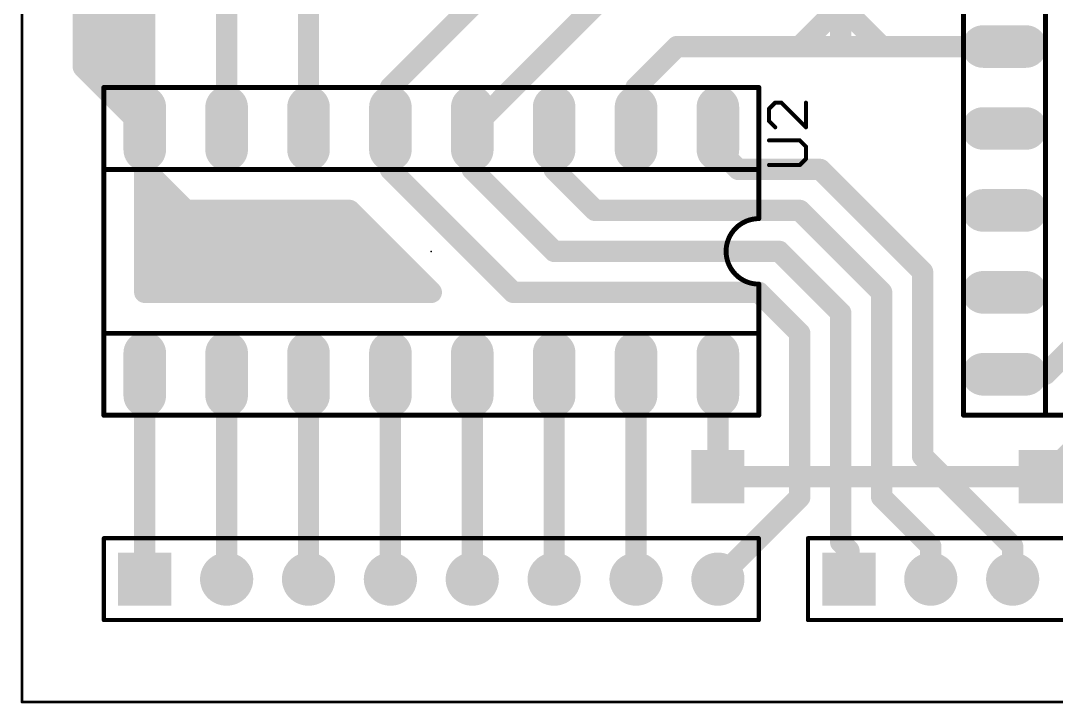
# Model space of a CAD drawing. Extents: x 0 to 64.6, y 0 to 55.9.
# Drawn here: x -0.04 to 32.09, y -0.04 to 21.12 of the extents above; entities that cross this region are included whole.
import ezdxf

# ---------------------------------------------------------------- set-up
doc = ezdxf.new("R2010")
doc.units = 0
for name, color, linetype in [('1', 12, 'CONTINUOUS'), ('16', 132, 'CONTINUOUS'), ('17', 110, 'CONTINUOUS'), ('18', 110, 'CONTINUOUS'), ('21', 253, 'CONTINUOUS'), ('22', 253, 'CONTINUOUS'), ('23', 53, 'CONTINUOUS'), ('25', 253, 'CONTINUOUS')]:
    doc.layers.add(name, color=color, linetype=linetype)

# ---------------------------------------------------------------- blocks, each defined once
blk = doc.blocks.new('LONGP100')
at = {"const_width": 1}
blk.add_lwpolyline([(-0.5, 0), (0.5, 0)], dxfattribs=at)
at = {"const_width": 0.5}
for points in [[(-0.5, 0.25, 1), (-0.5, -0.25)], [(0.5, -0.25, 1), (0.5, 0.25)]]:
    blk.add_lwpolyline(points, format="xyb", dxfattribs=at)
blk = doc.blocks.new('SQUAREV')
blk.add_solid([(-0.5, -0.5), (0.5, -0.5), (-0.5, 0.5), (0.5, 0.5)])
blk = doc.blocks.new('ROUNDV')
at = {"const_width": 0.5}
blk.add_lwpolyline([(0, -0.25, 1), (0, 0.25, 1), (0, -0.25)], format="xyb", dxfattribs=at)

msp = doc.modelspace()

# ---------------------------------------------------------------- linework, layer by layer
at = {"layer": '1', "const_width": 0.6604}
msp.add_lwpolyline([(21.59, 6.985), (31.75, 6.985)], dxfattribs=at)
at = {"layer": '1', "const_width": 0.3302}
for points in [[(21.59, 7.1501, 1), (21.59, 6.8199)], [(31.75, 6.8199, 1), (31.75, 7.1501)]]:
    msp.add_lwpolyline(points, format="xyb", dxfattribs=at)
at = {"layer": '16'}
for points, const_width in [([(0, 0), (0, 55.88)], 0.0762), ([(8.89, 28.575), (8.89, 17.78)], 0.6604), ([(1.905, 19.685), (1.905, 24.765)], 0.6604), ([(2.54, 24.13), (2.54, 19.685)], 0.6604), ([(11.43, 19.05), (16.51, 24.13)], 0.6604), ([(13.97, 17.78), (20.32, 24.13)], 0.6604), ([(3.175, 23.495), (3.175, 19.05)], 0.6604), ([(3.81, 17.78), (3.81, 22.86)], 0.6604), ([(6.35, 17.78), (6.35, 22.86)], 0.6604), ([(24.13, 20.32), (25.4, 21.59)], 0.6604), ([(25.4, 20.32), (25.4, 21.59)], 0.6604), ([(25.4, 21.59), (26.67, 20.32)], 0.6604), ([(19.05, 19.05), (20.32, 20.32)], 0.6604), ([(24.13, 20.32), (20.32, 20.32)], 0.6604), ([(25.4, 20.32), (24.13, 20.32)], 0.6604), ([(26.67, 20.32), (25.4, 20.32)], 0.6604), ([(30.48, 20.32), (26.67, 20.32)], 0.6604), ([(3.81, 17.78), (1.905, 19.685)], 0.6604), ([(3.175, 19.05), (2.54, 19.685)], 0.6604), ([(11.43, 17.78), (11.43, 19.05)], 0.6604), ([(19.05, 17.78), (19.05, 19.05)], 0.6604), ([(11.43, 17.78), (11.43, 16.51)], 0.6604), ([(13.97, 17.78), (13.97, 16.51)], 0.6604), ([(16.51, 17.78), (16.51, 16.51)], 0.6604), ([(21.59, 17.145), (21.59, 17.78)], 0.6604), ([(22.225, 16.51), (21.59, 17.145)], 0.6604), ([(4.445, 15.875), (3.81, 16.51)], 0.6604), ([(3.81, 16.51), (3.81, 15.24)], 0.6604), ([(11.43, 16.51), (15.24, 12.7)], 0.6604), ([(13.97, 16.51), (16.51, 13.97)], 0.6604), ([(16.51, 16.51), (17.78, 15.24)], 0.6604), ([(24.765, 16.51), (22.225, 16.51)], 0.6604), ([(27.94, 13.335), (24.765, 16.51)], 0.6604), ([(3.81, 15.24), (4.445, 15.875)], 0.6604), ([(5.08, 15.24), (4.445, 15.875)], 0.6604), ([(4.445, 15.875), (4.445, 15.24)], 0.6604), ([(3.81, 15.24), (5.08, 15.24)], 0.6604), ([(3.81, 14.605), (3.81, 15.24)], 0.6604), ([(4.445, 15.24), (3.81, 14.605)], 0.6604), ([(5.08, 15.24), (4.445, 14.605)], 0.6604), ([(10.16, 15.24), (5.08, 15.24)], 0.6604), ([(12.7, 12.7), (10.16, 15.24)], 0.6604), ([(17.78, 15.24), (24.13, 15.24)], 0.6604), ([(24.13, 15.24), (26.67, 12.7)], 0.6604), ([(4.445, 14.605), (3.81, 13.97)], 0.6604), ([(3.81, 14.605), (3.81, 13.97)], 0.6604), ([(5.715, 14.605), (4.445, 14.605)], 0.6604), ([(5.08, 13.97), (5.715, 14.605)], 0.6604), ([(5.715, 14.605), (10.16, 14.605)], 0.6604), ([(10.16, 14.605), (11.43, 13.335)], 0.6604), ([(3.81, 13.97), (3.81, 12.7)], 0.6604), ([(3.81, 13.97), (4.445, 13.335)], 0.6604), ([(4.445, 13.335), (4.445, 13.97)], 0.6604), ([(4.445, 13.97), (5.08, 13.97)], 0.6604), ([(5.08, 13.97), (4.445, 13.335)], 0.6604), ([(10.16, 13.97), (5.08, 13.97)], 0.6604), ([(11.43, 12.7), (10.16, 13.97)], 0.6604), ([(16.51, 13.97), (23.495, 13.97)], 0.6604), ([(23.495, 13.97), (25.4, 12.065)], 0.6604), ([(4.445, 13.335), (4.445, 12.7)], 0.6604), ([(4.445, 13.335), (11.43, 13.335)], 0.6604), ([(11.43, 13.335), (12.065, 12.7)], 0.6604), ([(27.94, 7.62), (27.94, 13.335)], 0.6604), ([(3.81, 12.7), (4.445, 12.7)], 0.6604), ([(4.445, 12.7), (11.43, 12.7)], 0.6604), ([(12.065, 12.7), (11.43, 12.7)], 0.6604), ([(12.065, 12.7), (12.7, 12.7)], 0.6604), ([(15.24, 12.7), (22.86, 12.7)], 0.6604), ([(22.86, 12.7), (24.13, 11.43)], 0.6604), ([(26.67, 12.7), (26.67, 6.35)], 0.6604), ([(25.4, 12.065), (25.4, 4.953)], 0.6604), ([(24.13, 11.43), (24.13, 6.35)], 0.6604), ([(31.75, 10.16), (33.02, 11.43)], 0.6604), ([(3.81, 3.81), (3.81, 10.16)], 0.6604), ([(6.35, 10.16), (6.35, 3.81)], 0.6604), ([(8.89, 10.16), (8.89, 3.81)], 0.6604), ([(11.43, 10.16), (11.43, 3.81)], 0.6604), ([(13.97, 10.16), (13.97, 3.81)], 0.6604), ([(16.51, 10.16), (16.51, 3.81)], 0.6604), ([(19.05, 10.16), (19.05, 3.81)], 0.6604), ([(21.59, 6.985), (21.59, 10.16)], 0.6604), ([(30.48, 10.16), (31.75, 10.16)], 0.6604), ([(31.75, 6.985), (34.925, 10.16)], 0.6604), ([(30.734, 4.826), (27.94, 7.62)], 0.6604), ([(24.13, 6.35), (21.59, 3.81)], 0.6604), ([(26.67, 6.35), (28.194, 4.826)], 0.6604), ([(25.4, 4.953), (25.654, 4.699)], 0.6604), ([(28.194, 4.826), (28.194, 3.81)], 0.6604), ([(30.734, 3.81), (30.734, 4.826)], 0.6604), ([(25.654, 4.699), (25.654, 3.81)], 0.6604), ([(0, 0), (62.23, 0)], 0.0762)]:
    msp.add_lwpolyline(points, dxfattribs=dict(at, const_width=const_width))
for points, const_width in [([(20.32, 20.4851, 1), (20.32, 20.1549)], 0.3302), ([(20.4367, 20.2033, 1), (20.2033, 20.4367)], 0.3302), ([(24.13, 20.4851, 1), (24.13, 20.1549)], 0.3302), ([(24.0133, 20.4367, 1), (24.2467, 20.2033)], 0.3302), ([(24.13, 20.1549, 1), (24.13, 20.4851)], 0.3302), ([(25.4, 20.4851, 1), (25.4, 20.1549)], 0.3302), ([(25.4, 20.1549, 1), (25.4, 20.4851)], 0.3302), ([(26.67, 20.4851, 1), (26.67, 20.1549)], 0.3302), ([(26.5533, 20.2033, 1), (26.7867, 20.4367)], 0.3302), ([(26.67, 20.1549, 1), (26.67, 20.4851)], 0.3302), ([(30.48, 20.1549, 1), (30.48, 20.4851)], 0.3302), ([(25.2349, 20.32, 1), (25.5651, 20.32)], 0.3302), ([(2.0217, 19.8017, 1), (1.7883, 19.5683)], 0.3302), ([(2.6567, 19.8017, 1), (2.4233, 19.5683)], 0.3302), ([(1.7399, 19.685, 1), (2.0701, 19.685)], 0.3302), ([(2.3749, 19.685, 1), (2.7051, 19.685)], 0.3302), ([(3.0583, 18.9333, 1), (3.2917, 19.1667)], 0.3302), ([(11.5951, 19.05, 1), (11.2649, 19.05)], 0.3302), ([(11.3133, 19.1667, 1), (11.5467, 18.9333)], 0.3302), ([(19.2151, 19.05, 1), (18.8849, 19.05)], 0.3302), ([(18.9333, 19.1667, 1), (19.1667, 18.9333)], 0.3302), ([(3.0099, 19.05, 1), (3.3401, 19.05)], 0.3302), ([(3.6933, 17.6633, 1), (3.9267, 17.8967)], 0.3302), ([(11.5951, 17.78, 1), (11.2649, 17.78)], 0.3302), ([(14.1351, 17.78, 1), (13.8049, 17.78)], 0.3302), ([(13.8533, 17.8967, 1), (14.0867, 17.6633)], 0.3302), ([(16.6751, 17.78, 1), (16.3449, 17.78)], 0.3302), ([(21.7551, 17.78, 1), (21.4249, 17.78)], 0.3302), ([(3.6449, 17.78, 1), (3.9751, 17.78)], 0.3302), ([(6.1849, 17.78, 1), (6.5151, 17.78)], 0.3302), ([(8.7249, 17.78, 1), (9.0551, 17.78)], 0.3302), ([(11.2649, 17.78, 1), (11.5951, 17.78)], 0.3302), ([(18.8849, 17.78, 1), (19.2151, 17.78)], 0.3302), ([(21.7067, 17.2617, 1), (21.4733, 17.0283)], 0.3302), ([(21.4249, 17.145, 1), (21.7551, 17.145)], 0.3302), ([(3.9751, 16.51, 1), (3.6449, 16.51)], 0.3302), ([(3.9267, 16.6267, 1), (3.6933, 16.3933)], 0.3302), ([(11.5467, 16.6267, 1), (11.3133, 16.3933)], 0.3302), ([(14.0867, 16.6267, 1), (13.8533, 16.3933)], 0.3302), ([(16.6267, 16.6267, 1), (16.3933, 16.3933)], 0.3302), ([(22.225, 16.6751, 1), (22.225, 16.3449)], 0.3302), ([(22.1083, 16.3933, 1), (22.3417, 16.6267)], 0.3302), ([(24.8817, 16.6267, 1), (24.6483, 16.3933)], 0.3302), ([(24.765, 16.3449, 1), (24.765, 16.6751)], 0.3302), ([(11.2649, 16.51, 1), (11.5951, 16.51)], 0.3302), ([(13.8049, 16.51, 1), (14.1351, 16.51)], 0.3302), ([(16.3449, 16.51, 1), (16.6751, 16.51)], 0.3302), ([(4.6101, 15.875, 1), (4.2799, 15.875)], 0.3302), ([(4.5617, 15.9917, 1), (4.3283, 15.7583)], 0.3302), ([(4.5617, 15.7583, 1), (4.3283, 15.9917)], 0.3302), ([(4.3283, 15.7583, 1), (4.5617, 15.9917)], 0.3302), ([(3.81, 15.4051, 1), (3.81, 15.0749)], 0.3302), ([(3.9751, 15.24, 1), (3.6449, 15.24)], 0.3302), ([(3.6933, 15.3567, 1), (3.9267, 15.1233)], 0.3302), ([(4.5617, 15.1233, 1), (4.3283, 15.3567)], 0.3302), ([(5.08, 15.4051, 1), (5.08, 15.0749)], 0.3302), ([(5.1967, 15.1233, 1), (4.9633, 15.3567)], 0.3302), ([(4.9633, 15.1233, 1), (5.1967, 15.3567)], 0.3302), ([(5.08, 15.0749, 1), (5.08, 15.4051)], 0.3302), ([(10.2767, 15.3567, 1), (10.0433, 15.1233)], 0.3302), ([(10.16, 15.0749, 1), (10.16, 15.4051)], 0.3302), ([(17.78, 15.4051, 1), (17.78, 15.0749)], 0.3302), ([(17.6633, 15.1233, 1), (17.8967, 15.3567)], 0.3302), ([(24.2467, 15.3567, 1), (24.0133, 15.1233)], 0.3302), ([(24.13, 15.0749, 1), (24.13, 15.4051)], 0.3302), ([(3.6449, 15.24, 1), (3.9751, 15.24)], 0.3302), ([(4.2799, 15.24, 1), (4.6101, 15.24)], 0.3302), ([(3.9751, 14.605, 1), (3.6449, 14.605)], 0.3302), ([(3.6933, 14.7217, 1), (3.9267, 14.4883)], 0.3302), ([(4.445, 14.7701, 1), (4.445, 14.4399)], 0.3302), ([(4.3283, 14.7217, 1), (4.5617, 14.4883)], 0.3302), ([(4.5617, 14.4883, 1), (4.3283, 14.7217)], 0.3302), ([(5.715, 14.7701, 1), (5.715, 14.4399)], 0.3302), ([(5.8317, 14.4883, 1), (5.5983, 14.7217)], 0.3302), ([(5.715, 14.4399, 1), (5.715, 14.7701)], 0.3302), ([(10.2767, 14.7217, 1), (10.0433, 14.4883)], 0.3302), ([(10.16, 14.4399, 1), (10.16, 14.7701)], 0.3302), ([(3.6449, 14.605, 1), (3.9751, 14.605)], 0.3302), ([(3.9751, 13.97, 1), (3.6449, 13.97)], 0.3302), ([(3.9267, 14.0867, 1), (3.6933, 13.8533)], 0.3302), ([(3.6933, 14.0867, 1), (3.9267, 13.8533)], 0.3302), ([(4.6101, 13.97, 1), (4.2799, 13.97)], 0.3302), ([(4.445, 14.1351, 1), (4.445, 13.8049)], 0.3302), ([(5.08, 14.1351, 1), (5.08, 13.8049)], 0.3302), ([(4.9633, 14.0867, 1), (5.1967, 13.8533)], 0.3302), ([(5.1967, 13.8533, 1), (4.9633, 14.0867)], 0.3302), ([(5.08, 13.8049, 1), (5.08, 14.1351)], 0.3302), ([(10.2767, 14.0867, 1), (10.0433, 13.8533)], 0.3302), ([(10.16, 13.8049, 1), (10.16, 14.1351)], 0.3302), ([(16.51, 14.1351, 1), (16.51, 13.8049)], 0.3302), ([(16.3933, 13.8533, 1), (16.6267, 14.0867)], 0.3302), ([(23.6117, 14.0867, 1), (23.3783, 13.8533)], 0.3302), ([(23.495, 13.8049, 1), (23.495, 14.1351)], 0.3302), ([(3.6449, 13.97, 1), (3.9751, 13.97)], 0.3302), ([(4.6101, 13.335, 1), (4.2799, 13.335)], 0.3302), ([(4.445, 13.5001, 1), (4.445, 13.1699)], 0.3302), ([(4.2799, 13.335, 1), (4.6101, 13.335)], 0.3302), ([(4.3283, 13.4517, 1), (4.5617, 13.2183)], 0.3302), ([(4.3283, 13.2183, 1), (4.5617, 13.4517)], 0.3302), ([(11.5467, 13.4517, 1), (11.3133, 13.2183)], 0.3302), ([(11.3133, 13.2183, 1), (11.5467, 13.4517)], 0.3302), ([(11.43, 13.1699, 1), (11.43, 13.5001)], 0.3302), ([(28.1051, 13.335, 1), (27.7749, 13.335)], 0.3302), ([(27.8233, 13.2183, 1), (28.0567, 13.4517)], 0.3302), ([(3.81, 12.8651, 1), (3.81, 12.5349)], 0.3302), ([(3.6449, 12.7, 1), (3.9751, 12.7)], 0.3302), ([(4.445, 12.8651, 1), (4.445, 12.5349)], 0.3302), ([(4.2799, 12.7, 1), (4.6101, 12.7)], 0.3302), ([(4.445, 12.5349, 1), (4.445, 12.8651)], 0.3302), ([(11.43, 12.8651, 1), (11.43, 12.5349)], 0.3302), ([(11.3133, 12.5833, 1), (11.5467, 12.8167)], 0.3302), ([(11.43, 12.5349, 1), (11.43, 12.8651)], 0.3302), ([(12.065, 12.8651, 1), (12.065, 12.5349)], 0.3302), ([(11.9483, 12.5833, 1), (12.1817, 12.8167)], 0.3302), ([(12.065, 12.5349, 1), (12.065, 12.8651)], 0.3302), ([(12.5833, 12.5833, 1), (12.8167, 12.8167)], 0.3302), ([(12.7, 12.5349, 1), (12.7, 12.8651)], 0.3302), ([(15.24, 12.8651, 1), (15.24, 12.5349)], 0.3302), ([(15.1233, 12.5833, 1), (15.3567, 12.8167)], 0.3302), ([(22.9767, 12.8167, 1), (22.7433, 12.5833)], 0.3302), ([(22.86, 12.5349, 1), (22.86, 12.8651)], 0.3302), ([(26.8351, 12.7, 1), (26.5049, 12.7)], 0.3302), ([(26.5533, 12.5833, 1), (26.7867, 12.8167)], 0.3302), ([(25.5651, 12.065, 1), (25.2349, 12.065)], 0.3302), ([(25.2833, 11.9483, 1), (25.5167, 12.1817)], 0.3302), ([(24.2951, 11.43, 1), (23.9649, 11.43)], 0.3302), ([(24.0133, 11.3133, 1), (24.2467, 11.5467)], 0.3302), ([(3.9751, 10.16, 1), (3.6449, 10.16)], 0.3302), ([(6.5151, 10.16, 1), (6.1849, 10.16)], 0.3302), ([(9.0551, 10.16, 1), (8.7249, 10.16)], 0.3302), ([(11.5951, 10.16, 1), (11.2649, 10.16)], 0.3302), ([(14.1351, 10.16, 1), (13.8049, 10.16)], 0.3302), ([(16.6751, 10.16, 1), (16.3449, 10.16)], 0.3302), ([(19.2151, 10.16, 1), (18.8849, 10.16)], 0.3302), ([(21.7551, 10.16, 1), (21.4249, 10.16)], 0.3302), ([(30.48, 10.3251, 1), (30.48, 9.9949)], 0.3302), ([(31.6333, 10.2767, 1), (31.8667, 10.0433)], 0.3302), ([(31.75, 9.9949, 1), (31.75, 10.3251)], 0.3302), ([(27.7749, 7.62, 1), (28.1051, 7.62)], 0.3302), ([(28.0567, 7.7367, 1), (27.8233, 7.5033)], 0.3302), ([(21.4249, 6.985, 1), (21.7551, 6.985)], 0.3302), ([(31.6333, 7.1017, 1), (31.8667, 6.8683)], 0.3302), ([(23.9649, 6.35, 1), (24.2951, 6.35)], 0.3302), ([(24.2467, 6.2333, 1), (24.0133, 6.4667)], 0.3302), ([(26.5049, 6.35, 1), (26.8351, 6.35)], 0.3302), ([(26.7867, 6.4667, 1), (26.5533, 6.2333)], 0.3302), ([(25.5167, 5.0697, 1), (25.2833, 4.8363)], 0.3302), ([(28.3591, 4.826, 1), (28.0289, 4.826)], 0.3302), ([(30.8991, 4.826, 1), (30.5689, 4.826)], 0.3302), ([(25.2349, 4.953, 1), (25.5651, 4.953)], 0.3302), ([(25.8191, 4.699, 1), (25.4889, 4.699)], 0.3302), ([(25.5373, 4.5823, 1), (25.7707, 4.8157)], 0.3302), ([(28.0773, 4.7093, 1), (28.3107, 4.9427)], 0.3302), ([(30.6173, 4.7093, 1), (30.8507, 4.9427)], 0.3302), ([(3.6449, 3.81, 1), (3.9751, 3.81)], 0.3302), ([(6.1849, 3.81, 1), (6.5151, 3.81)], 0.3302), ([(8.7249, 3.81, 1), (9.0551, 3.81)], 0.3302), ([(11.2649, 3.81, 1), (11.5951, 3.81)], 0.3302), ([(13.8049, 3.81, 1), (14.1351, 3.81)], 0.3302), ([(16.3449, 3.81, 1), (16.6751, 3.81)], 0.3302), ([(18.8849, 3.81, 1), (19.2151, 3.81)], 0.3302), ([(21.4733, 3.9267, 1), (21.7067, 3.6933)], 0.3302), ([(25.4889, 3.81, 1), (25.8191, 3.81)], 0.3302), ([(28.0289, 3.81, 1), (28.3591, 3.81)], 0.3302), ([(30.5689, 3.81, 1), (30.8991, 3.81)], 0.3302), ([(0, 0.0191, 1), (0, -0.0191)], 0.0381), ([(-0.0191, 0, 1), (0.0191, 0)], 0.0381)]:
    msp.add_lwpolyline(points, format="xyb", dxfattribs=dict(at, const_width=const_width))
at = {"layer": '21'}
for points, const_width in [([(29.21, 26.67), (29.21, 8.89)], 0.1524), ([(31.75, 26.67), (31.75, 8.89)], 0.1524), ([(22.86, 19.05), (2.54, 19.05)], 0.1524), ([(2.54, 16.51), (2.54, 19.05)], 0.1524), ([(22.86, 19.05), (22.86, 16.51)], 0.1524), ([(2.54, 11.43), (2.54, 16.51)], 0.1524), ([(22.86, 16.51), (2.54, 16.51)], 0.1524), ([(22.86, 16.51), (22.86, 14.986)], 0.1524), ([(22.86, 11.43), (22.86, 12.954)], 0.1524), ([(2.54, 8.89), (2.54, 11.43)], 0.1524), ([(22.86, 11.43), (2.54, 11.43)], 0.1524), ([(22.86, 8.89), (22.86, 11.43)], 0.1524), ([(2.54, 8.89), (22.86, 8.89)], 0.1524), ([(31.75, 8.89), (29.21, 8.89)], 0.1524), ([(36.83, 8.89), (31.75, 8.89)], 0.1524), ([(24.384, 2.54), (24.384, 5.08)], 0.127), ([(24.384, 5.08), (49.784, 5.08)], 0.127), ([(49.784, 2.54), (24.384, 2.54)], 0.127)]:
    msp.add_lwpolyline(points, dxfattribs=dict(at, const_width=const_width))
for points, const_width in [([(2.54, 19.0881, 1), (2.54, 19.0119)], 0.0762), ([(2.5781, 19.05, 1), (2.5019, 19.05)], 0.0762), ([(22.8981, 19.05, 1), (22.8219, 19.05)], 0.0762), ([(22.86, 19.0119, 1), (22.86, 19.0881)], 0.0762), ([(2.5781, 16.51, 1), (2.5019, 16.51)], 0.0762), ([(2.54, 16.5481, 1), (2.54, 16.4719)], 0.0762), ([(2.5019, 16.51, 1), (2.5781, 16.51)], 0.0762), ([(22.8981, 16.51, 1), (22.8219, 16.51)], 0.0762), ([(22.8219, 16.51, 1), (22.8981, 16.51)], 0.0762), ([(22.86, 16.4719, 1), (22.86, 16.5481)], 0.0762), ([(22.86, 14.986, 1), (22.86, 12.954)], 0.1524), ([(22.8219, 14.986, 1), (22.8981, 14.986)], 0.0762), ([(22.86, 14.9479, 1), (22.86, 15.0241)], 0.0762), ([(22.8981, 12.954, 1), (22.8219, 12.954)], 0.0762), ([(22.86, 12.9159, 1), (22.86, 12.9921)], 0.0762), ([(2.5781, 11.43, 1), (2.5019, 11.43)], 0.0762), ([(2.54, 11.4681, 1), (2.54, 11.3919)], 0.0762), ([(2.5019, 11.43, 1), (2.5781, 11.43)], 0.0762), ([(22.8981, 11.43, 1), (22.8219, 11.43)], 0.0762), ([(22.8219, 11.43, 1), (22.8981, 11.43)], 0.0762), ([(22.86, 11.3919, 1), (22.86, 11.4681)], 0.0762), ([(2.54, 8.9281, 1), (2.54, 8.8519)], 0.0762), ([(2.5019, 8.89, 1), (2.5781, 8.89)], 0.0762), ([(22.8219, 8.89, 1), (22.8981, 8.89)], 0.0762), ([(22.86, 8.8519, 1), (22.86, 8.9281)], 0.0762), ([(29.21, 8.9281, 1), (29.21, 8.8519)], 0.0762), ([(29.1719, 8.89, 1), (29.2481, 8.89)], 0.0762), ([(31.75, 8.9281, 1), (31.75, 8.8519)], 0.0762), ([(31.7119, 8.89, 1), (31.7881, 8.89)], 0.0762), ([(31.75, 8.8519, 1), (31.75, 8.9281)], 0.0762), ([(24.4157, 5.08, 1), (24.3523, 5.08)], 0.0635), ([(24.384, 5.1117, 1), (24.384, 5.0483)], 0.0635), ([(24.384, 2.5718, 1), (24.384, 2.5082)], 0.0635), ([(24.3523, 2.54, 1), (24.4157, 2.54)], 0.0635)]:
    msp.add_lwpolyline(points, format="xyb", dxfattribs=dict(at, const_width=const_width))
at = {"layer": '22', "const_width": 0.0635}
for points in [[(2.5718, 5.08, 1), (2.5082, 5.08)], [(2.54, 5.1117, 1), (2.54, 5.0483)], [(22.8917, 5.08, 1), (22.8283, 5.08)], [(22.86, 5.0483, 1), (22.86, 5.1117)], [(2.54, 2.5718, 1), (2.54, 2.5082)], [(2.5082, 2.54, 1), (2.5718, 2.54)], [(22.8283, 2.54, 1), (22.8917, 2.54)], [(22.86, 2.5082, 1), (22.86, 2.5718)]]:
    msp.add_lwpolyline(points, format="xyb", dxfattribs=at)
at = {"layer": '22', "const_width": 0.127}
for points in [[(22.86, 5.08), (2.54, 5.08)], [(2.54, 5.08), (2.54, 2.54)], [(22.86, 2.54), (22.86, 5.08)], [(2.54, 2.54), (22.86, 2.54)]]:
    msp.add_lwpolyline(points, dxfattribs=at)
at = {"layer": '23'}
msp.add_point((12.7, 13.97), dxfattribs=at)
at = {"layer": '25', "const_width": 0.127}
for points in [[(23.3672, 18.5798), (23.1765, 18.3891)], [(23.5579, 18.5798), (23.3672, 18.5798)], [(24.3205, 17.8171), (23.5579, 18.5798)], [(24.3205, 18.5798), (24.3205, 17.8171)], [(23.1765, 18.3891), (23.1765, 18.0078)], [(23.1765, 18.0078), (23.3672, 17.8171)], [(24.1298, 17.4104), (23.1765, 17.4104)], [(24.3205, 17.2197), (24.1298, 17.4104)], [(24.3205, 16.8384), (24.3205, 17.2197)], [(23.1765, 16.6477), (24.1298, 16.6477)], [(24.1298, 16.6477), (24.3205, 16.8384)]]:
    msp.add_lwpolyline(points, dxfattribs=at)
at = {"layer": '25', "const_width": 0.0635}
for points in [[(23.3672, 18.6115, 1), (23.3672, 18.548)], [(23.3896, 18.5573, 1), (23.3447, 18.6022)], [(23.5803, 18.6022, 1), (23.5354, 18.5573)], [(23.5579, 18.548, 1), (23.5579, 18.6115)], [(24.3523, 18.5798, 1), (24.2888, 18.5798)], [(23.2083, 18.3891, 1), (23.1448, 18.3891)], [(23.1541, 18.4115, 1), (23.199, 18.3666)], [(23.1448, 18.0078, 1), (23.2083, 18.0078)], [(23.199, 18.0302, 1), (23.1541, 17.9853)], [(23.3447, 17.7946, 1), (23.3896, 17.8396)], [(24.2888, 17.8171, 1), (24.3523, 17.8171)], [(24.298, 17.7946, 1), (24.343, 17.8396)], [(23.1765, 17.4421, 1), (23.1765, 17.3786)], [(24.1523, 17.4328, 1), (24.1074, 17.3879)], [(24.1298, 17.3786, 1), (24.1298, 17.4421)], [(24.3523, 17.2197, 1), (24.2888, 17.2197)], [(24.298, 17.1972, 1), (24.343, 17.2421)], [(23.1765, 16.6795, 1), (23.1765, 16.616)], [(24.1298, 16.616, 1), (24.1298, 16.6795)], [(24.2888, 16.8384, 1), (24.3523, 16.8384)], [(24.343, 16.8159, 1), (24.298, 16.8608)], [(24.1074, 16.6702, 1), (24.1523, 16.6253)]]:
    msp.add_lwpolyline(points, format="xyb", dxfattribs=at)

# ---------------------------------------------------------------- block references
at = {"layer": '17', "xscale": 1.3208, "yscale": 1.3208}
for p in [(30.48, 20.32), (30.48, 20.32), (30.48, 17.78), (30.48, 17.78), (30.48, 15.24), (30.48, 15.24), (30.48, 12.7), (30.48, 12.7), (30.48, 10.16), (30.48, 10.16)]:
    msp.add_blockref('LONGP100', p, dxfattribs=at)
at = {"layer": '17', "xscale": 1.3208, "yscale": 1.3208, "rotation": 270}
for p in [(3.81, 17.78), (3.81, 17.78), (6.35, 17.78), (6.35, 17.78), (8.89, 17.78), (8.89, 17.78), (11.43, 17.78), (11.43, 17.78), (13.97, 17.78), (13.97, 17.78), (16.51, 17.78), (16.51, 17.78), (19.05, 17.78), (19.05, 17.78), (21.59, 17.78), (21.59, 17.78), (3.81, 10.16), (3.81, 10.16), (6.35, 10.16), (6.35, 10.16), (8.89, 10.16), (8.89, 10.16), (11.43, 10.16), (11.43, 10.16), (13.97, 10.16), (13.97, 10.16), (16.51, 10.16), (16.51, 10.16), (19.05, 10.16), (19.05, 10.16), (21.59, 10.16), (21.59, 10.16)]:
    msp.add_blockref('LONGP100', p, dxfattribs=at)
at = {"layer": '18', "xscale": 1.65, "yscale": 1.65}
for name, p in [('SQUAREV', (21.59, 6.985)), ('SQUAREV', (21.59, 6.985)), ('SQUAREV', (31.75, 6.985)), ('SQUAREV', (31.75, 6.985)), ('SQUAREV', (3.81, 3.81)), ('SQUAREV', (3.81, 3.81)), ('ROUNDV', (6.35, 3.81)), ('ROUNDV', (6.35, 3.81)), ('ROUNDV', (8.89, 3.81)), ('ROUNDV', (8.89, 3.81)), ('ROUNDV', (11.43, 3.81)), ('ROUNDV', (11.43, 3.81)), ('ROUNDV', (13.97, 3.81)), ('ROUNDV', (13.97, 3.81)), ('ROUNDV', (16.51, 3.81)), ('ROUNDV', (16.51, 3.81)), ('ROUNDV', (19.05, 3.81)), ('ROUNDV', (19.05, 3.81)), ('ROUNDV', (21.59, 3.81)), ('ROUNDV', (21.59, 3.81)), ('SQUAREV', (25.654, 3.81)), ('SQUAREV', (25.654, 3.81)), ('ROUNDV', (28.194, 3.81)), ('ROUNDV', (28.194, 3.81)), ('ROUNDV', (30.734, 3.81)), ('ROUNDV', (30.734, 3.81))]:
    msp.add_blockref(name, p, dxfattribs=at)

doc.saveas('drawing.dxf')
